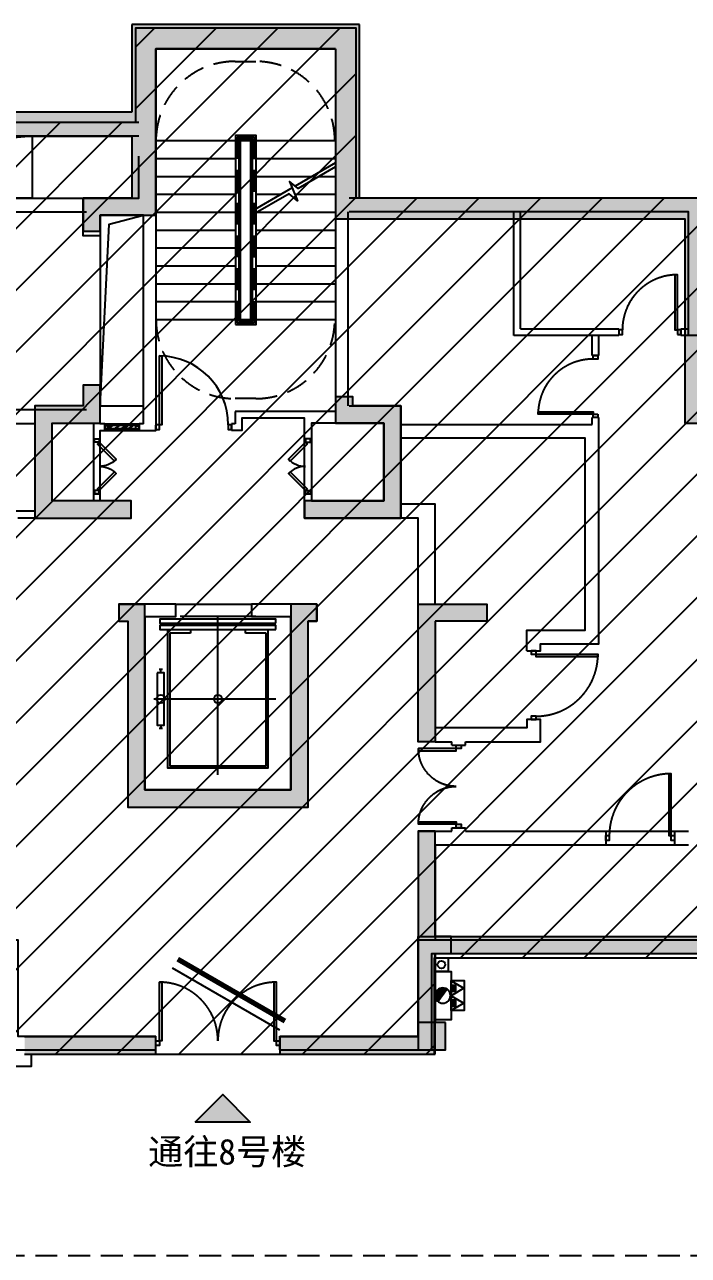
# Model space of a CAD drawing. Header units: millimetres. Extents: x 693907 to 1906102, y -24098 to 332602.
# Drawn here: x 823232 to 832882, y 163400 to 181285 of the extents above; entities that cross this region are included whole.
import ezdxf
from ezdxf.enums import TextEntityAlignment as Align
from ezdxf.xclip import XClip

# ---------------------------------------------------------------- set-up
doc = ezdxf.new("R2010")
doc.units = ezdxf.units.MM
doc.header["$LTSCALE"] = 100
doc.header["$XCLIPFRAME"] = 0
doc.linetypes.add('A6-DK-B1F$0$HIDDEN2', pattern=[4.7625, 3.175, -1.5875])
doc.linetypes.add('XG-130-CORE-B1F(6100)$0$XG-14CORE-SF$0$X1-CORE-SF$0$HIDDEN2', pattern=[4.7625, 3.175, -1.5875])
for name, color, linetype in [('-ACO-TTLB', 153, 'Continuous'), ('8#-HW-B1F$0$S-HATCH-X', 251, 'Continuous'), ('8#-W-B1F$0$S-COLUMN-S', 2, 'Continuous'), ('8#-W-B1F$0$S-WALL-S', 4, 'Continuous'), ('A-HATCH', 251, 'Continuous'), ('A-ROOM-IDEN', 31, 'Continuous'), ('A-WIND-IDEN', 244, 'Continuous'), ('A6-DK-B1F$0$A-TRACK', 77, 'A6-DK-B1F$0$HIDDEN2'), ('A6-DK-renfang-B1F$0$PUB_HATCH', 8, 'Continuous'), ('A6-DK-renfang-B1F$0$WALL', 9, 'Continuous'), ('TP-DK-1(xhs)$0$P-J-DIM-L', 70, 'Continuous'), ('TP-DK-1(xhs)$0$P-X-L', 240, 'Continuous'), ('TP-DK-1(xhs)$0$P-X-M', 2, 'Continuous'), ('TP-DK-1(xhs)$0$P-X-X', 1, 'Continuous'), ('X8-B1F$0$xref(dwg引用图层)', 7, 'Continuous'), ('XA6-130-S-B1F$0$A-DOOR', 190, 'Continuous'), ('XA6-130-S-B1F$0$A-HOLE-FLOR', 242, 'Continuous'), ('XA6-130-S-B1F$0$A-STAIR', 142, 'Continuous'), ('XA6-130-S-B1F$0$A-WALL', 2, 'Continuous'), ('XG-130-CORE-B1F(6100)$0$A-DOOR', 190, 'Continuous'), ('XG-130-CORE-B1F(6100)$0$A-EVTR', 193, 'Continuous'), ('XG-130-CORE-B1F(6100)$0$A-HOLE-FLOR', 242, 'Continuous'), ('XG-130-CORE-B1F(6100)$0$A-SILL', 135, 'Continuous'), ('XG-130-CORE-B1F(6100)$0$A-STAIR', 142, 'Continuous'), ('XG-130-CORE-B1F(6100)$0$A-WALL', 2, 'Continuous'), ('XG-130-CORE-B1F(6100)$0$XG-14CORE-SF$0$A-STAIR', 142, 'Continuous'), ('XG-130-CORE-B1F(6100)$0$XG-14CORE-SF$0$X1-CORE-SF$0$A-INDEX', 134, 'Continuous'), ('XG-130-CORE-B1F(6100)$0$XG-14CORE-SF$0$X1-CORE-SF$0$A-RAIL', 55, 'Continuous'), ('XG-130-CORE-B1F(6100)$0$XG-14CORE-SF$0$X1-CORE-SF$0$A-STAIR', 142, 'Continuous'), ('XG-130-CORE-B1F(6100)$0$XU-3A-28F-SF$0$A-WIND', 126, 'Continuous'), ('xref(dwg引用图层)', 7, 'Continuous')]:
    doc.layers.add(name, color=color, linetype=linetype)
doc.layers.add('8#-HW-B1F$0$S-EDIT', color=241, linetype='Continuous', plot=False)
doc.layers.add('XG-130-CORE-B1F(6100)$0$XG-14CORE-SF$0$X1-CORE-SF$0$-ACO-PLTW', color=220, linetype='XG-130-CORE-B1F(6100)$0$XG-14CORE-SF$0$X1-CORE-SF$0$HIDDEN2', plot=False)
doc.styles.add('华文细黑', font='STXIHEI.TTF')

# ---------------------------------------------------------------- blocks, each defined once
blk = doc.blocks.new('*U101')
for points in [[(-85, 835), (-85, 35), (-50, 35), (-50, 835)], [(-900, -35), (-850, -35), (-850, 35), (-900, 35)], [(-50, -35), (0, -35), (0, 35), (-50, 35)]]:
    blk.add_lwpolyline(points, close=True)
blk.add_arc((-50, 35), 800, 90, 180)
blk = doc.blocks.new('*U98')
for points in [[(-815, 835), (-815, 35), (-850, 35), (-850, 835)], [(-850, -35), (-900, -35), (-900, 35), (-850, 35)], [(0, -35), (-50, -35), (-50, 35), (0, 35)]]:
    blk.add_lwpolyline(points, close=True)
blk.add_arc((-850, 35), 800, 0, 90)
blk = doc.blocks.new('*U104')
at = {"linetype": 'ByBlock', "lineweight": -2}
for points in [[(85, 885), (85, 35), (50, 35), (50, 885)], [(1715, 885), (1715, 35), (1750, 35), (1750, 885)], [(0, 35), (50, 35), (50, -35), (0, -35)], [(1750, 35), (1800, 35), (1800, -35), (1750, -35)]]:
    blk.add_lwpolyline(points, close=True, dxfattribs=at)
for centre, start, end in [((50, 35), 0, 90), ((1750, 35), 90, 180)]:
    blk.add_arc(centre, 850, start, end, dxfattribs=at)
blk = doc.blocks.new('*U95')
at = {"linetype": 'ByBlock', "lineweight": -2}
for points in [[(0, -35), (50, -35), (50, 35), (0, 35)], [(1150, -35), (1200, -35), (1200, 35), (1150, 35)], [(85, -585), (85, -35), (50, -35), (50, -585)], [(1115, -585), (1115, -35), (1150, -35), (1150, -585)]]:
    blk.add_lwpolyline(points, close=True, dxfattribs=at)
for centre, start, end in [((50, -35), 270, 0), ((1150, -35), 180, 270)]:
    blk.add_arc(centre, 550, start, end, dxfattribs=at)
blk = doc.blocks.new('*U96')
at = {"color": 0, "linetype": 'ByBlock', "lineweight": -2}
for points in [[(50, -35), (0, -35), (0, 35), (50, 35)], [(1000, -35), (950, -35), (950, 35), (1000, 35)], [(85, -935), (85, -35), (50, -35), (50, -935)]]:
    blk.add_lwpolyline(points, close=True, dxfattribs=at)
blk.add_arc((50, -35), 900, 270, 0, dxfattribs=at)
blk = doc.blocks.new('*U99')
at = {"color": 0, "linetype": 'ByBlock', "lineweight": -2}
for points in [[(85, 935), (85, 35), (50, 35), (50, 935)], [(50, 35), (0, 35), (0, -35), (50, -35)], [(1000, 35), (950, 35), (950, -35), (1000, -35)]]:
    blk.add_lwpolyline(points, close=True, dxfattribs=at)
blk.add_arc((50, 35), 900, 360, 90, dxfattribs=at)
blk = doc.blocks.new('XA6-130-S-B1F')
at = {"layer": 'XA6-130-S-B1F$0$A-HOLE-FLOR'}
blk.add_lwpolyline([(5880, 13190), (7950, 13190), (7950, 12290), (5880, 12290)], close=True, dxfattribs=at)
blk.add_lwpolyline([(7950, 13190), (6095, 13024), (5880, 12290)], dxfattribs=at)
at = {"layer": 'XA6-130-S-B1F$0$A-STAIR'}
for points in [[(16290, 3090), (17290, 3090)], [(16290, 2890), (17290, 2890)]]:
    blk.add_lwpolyline(points, dxfattribs=at)
at = {"layer": 'XA6-130-S-B1F$0$A-WALL'}
for points in [[(9500, 13390), (5680, 13390), (5680, 12290), (3560, 12290), (3560, 10490), (700, 10490)], [(9500, 13190), (5880, 13190), (5880, 12090), (3810, 12090), (3810, 10290), (900, 10290), (900, 7090), (150, 7090), (150, 1510), (7740, 1510), (7740, 110), (9750, 110)], [(5880, 12290), (8740, 12290)], [(30020, 12290), (24840, 12290), (24840, 10490), (21980, 10490), (21980, 7300), (20600, 7300), (20600, 10490), (17740, 10490), (17740, 12290), (12560, 12290)], [(5880, 12090), (8740, 12090)], [(12540, 12090), (12540, 9270)], [(30020, 12090), (25090, 12090), (25090, 10290), (22180, 10290), (22180, 7100), (20400, 7100), (20400, 10290), (17490, 10290), (17490, 12090), (12560, 12090)], [(14950, 10290), (14950, 12090)], [(15050, 10390), (15050, 12090)], [(3560, 10490), (700, 10490), (700, 7290), (-100, 7290), (-100, 1310), (7540, 1310), (7540, -90), (9750, -90)], [(15050, 10390), (16480, 10390)], [(16480, 10390), (16480, 10290)], [(17380, 10390), (17490, 10390)], [(17380, 10390), (17380, 10290)], [(16480, 10290), (14950, 10290)], [(16090, 10000), (16090, 10290)], [(16190, 10000), (16190, 10290)], [(17490, 10290), (17380, 10290)], [(16190, 10000), (16090, 10000)], [(7990, 9210), (5260, 9210), (5260, 9550), (5060, 9550)], [(7990, 9010), (5060, 9010), (5060, 9350), (5060, 9350)], [(8740, 9210), (7990, 9210), (7990, 7740), (5160, 7740)], [(12560, 9270), (13310, 9270)], [(13310, 9000), (13310, 9270)], [(13310, 9000), (16090, 9000)], [(15140, 5710), (15340, 5710), (15340, 5810), (16190, 5810), (16190, 9000)], [(16090, 9000), (16090, 9100)], [(16190, 9100), (16090, 9100)], [(16190, 9000), (16190, 9100)], [(13810, 6390), (13810, 7840), (13310, 7840), (13310, 8800)], [(15140, 5710), (15140, 6010), (15990, 6010), (15990, 8800), (13310, 8800)], [(7990, 7640), (7740, 7640)], [(13560, 6390), (13560, 7640), (13310, 7640)], [(9210, 6390), (9210, 6140)], [(9210, 6390), (9590, 6390)], [(12090, 6390), (11710, 6390)], [(12090, 6390), (12090, 6140)], [(9210, 6140), (9340, 6140)], [(9590, 6210), (9590, 3690), (11710, 3690), (11710, 6210)], [(12090, 6140), (11960, 6140)], [(14250, 4390), (15340, 4390), (15340, 4710), (15140, 4710), (15140, 4590), (13810, 4590)], [(13810, 4390), (14050, 4390)], [(14050, 4340), (14050, 4390)], [(14050, 4340), (14250, 4340)], [(14250, 4340), (14250, 4390)], [(13560, 3090), (14050, 3090)], [(13560, 3090), (13560, 1510)], [(14050, 3140), (14250, 3140)], [(14050, 3090), (14050, 3140)], [(14050, 3140), (14250, 3140)], [(14250, 3090), (14250, 3140)], [(14250, 3090), (16290, 3090)], [(16290, 3090), (16290, 2890)], [(17290, 3090), (17490, 3090)], [(17290, 3090), (17290, 2890)], [(13810, 2890), (16290, 2890)], [(13810, 2890), (13810, 1510)], [(17290, 2890), (17490, 2890)], [(11550, 110), (13560, 110), (13560, 1510), (29020, 1510), (29020, 110), (31030, 110)], [(11550, -90), (13760, -90), (13760, 1310), (28820, 1310), (28820, -90), (31030, -90)], [(9750, -90), (9750, 110)], [(11550, -90), (11550, 110)]]:
    blk.add_lwpolyline(points, dxfattribs=at)
at = {"layer": 'XA6-130-S-B1F$0$A-DOOR'}
for name, p in [('*U101', (17380, 10340)), ('*U104', (9750, 10))]:
    blk.add_blockref(name, p, dxfattribs=at)
for name, p, rotation in [('*U98', (16140, 10000), 90), ('*U99', (15240, 5710), 270), ('*U96', (17290, 2990), 180)]:
    blk.add_blockref(name, p, dxfattribs=dict(at, rotation=rotation))
at = {"layer": 'XA6-130-S-B1F$0$A-DOOR', "xscale": -1, "rotation": 270}
blk.add_blockref('*U95', (14150, 3140), dxfattribs=at)
blk = doc.blocks.new('*U198')
for p, q in [((-25, 0), (-25, 500)), ((25, 0), (25, 500))]:
    blk.add_line(p, q)
for points in [[(25, 500), (-25, 500), (-25, 450), (25, 450)], [(25, 500), (-25, 500), (-25, 450), (25, 450)], [(22, 497), (-22, 497), (-22, 453), (22, 453)], [(22, 497), (-22, 497), (-22, 453), (22, 453)], [(16, 395), (13, 395), (13, 399), (-16, 445), (-16, 450), (-13, 450), (-13, 446), (16, 400), (16, 395)], [(16, 295), (13, 295), (13, 299), (-16, 345), (-16, 350), (-13, 350), (-13, 346), (16, 300), (16, 295)], [(16, 195), (13, 195), (13, 199), (-16, 245), (-16, 250), (-13, 250), (-13, 246), (16, 200), (16, 195)], [(25, 0), (-25, 0), (-25, 50), (25, 50)], [(25, 0), (-25, 0), (-25, 50), (25, 50)], [(22, 3), (-22, 3), (-22, 47), (22, 47)], [(22, 3), (-22, 3), (-22, 47), (22, 47)], [(16, 95), (13, 95), (13, 99), (-16, 145), (-16, 150), (-13, 150), (-13, 146), (16, 100), (16, 95)]]:
    blk.add_lwpolyline(points, close=True)
blk = doc.blocks.new('*U199')
for points in [[(-1100, -35), (-1050, -35), (-1050, 35), (-1100, 35)], [(-50, -35), (0, -35), (0, 35), (-50, 35)], [(-85, -1035), (-85, -35), (-50, -35), (-50, -1035)]]:
    blk.add_lwpolyline(points, close=True)
blk.add_arc((-50, -35), 1000, 180, 270)
blk = doc.blocks.new('XG-130-CORE-B1F(6100)$0$DT-YL')
for p, q in [((13512, 6200), (12412, 6200)), ((12962, 3900), (12962, 6200)), ((12562, 5955), (12262, 5955)), ((12562, 6010), (12562, 5955)), ((13362, 5955), (13362, 6010)), ((13662, 5955), (13362, 5955)), ((12156, 5430), (12106, 5430)), ((12131, 5380), (12131, 5430)), ((13806, 5000), (12031, 5000)), ((12156, 4570), (12106, 4570)), ((12131, 4620), (12131, 4570))]:
    blk.add_line(p, q)
for points in [[(13806, 6100), (13806, 6160), (12118, 6160), (12118, 6100)], [(13806, 6010), (13806, 6070), (12118, 6070), (12118, 6010)], [(12081, 5380), (12081, 4620), (12181, 4620), (12181, 5380)]]:
    blk.add_lwpolyline(points, close=True)
for points in [[(12231, 6010), (12231, 4000), (13693, 4000), (13693, 6010)], [(12262, 5955), (12262, 4030), (13662, 4030), (13662, 5955)]]:
    blk.add_lwpolyline(points)
blk.add_circle((12131, 5000), 60)
at = {"extrusion": (0, 0, -1)}
blk.add_ellipse((12962, 5000), major_axis=(60.1, 0), ratio=0.918919, start_param=4.712389, end_param=10.995574, dxfattribs=at)
blk = doc.blocks.new('*U200')
at = {"linetype": 'ByBlock', "lineweight": -2}
for points in [[(322, 258), (75, 10), (50, 35), (297, 282)], [(478, 258), (725, 10), (750, 35), (503, 282)], [(0, 35), (50, 35), (50, -35), (0, -35)], [(800, 35), (750, 35), (750, -35), (800, -35)]]:
    blk.add_lwpolyline(points, close=True, dxfattribs=at)
for centre, start, end in [((50, 35), 0, 45), ((750, 35), 135, 180)]:
    blk.add_arc(centre, 350, start, end, dxfattribs=at)
blk = doc.blocks.new('XG-130-CORE-B1F(6100)')
at = {"layer": 'XG-130-CORE-B1F(6100)$0$A-HOLE-FLOR'}
blk.add_lwpolyline([(8940, 9270), (9570, 9270), (9570, 12040), (8940, 12040)], close=True, dxfattribs=at)
blk.add_lwpolyline([(8940, 9270), (9069, 11912), (9570, 12040)], dxfattribs=at)
at = {"layer": 'XG-130-CORE-B1F(6100)$0$A-SILL'}
for points in [[(9005, 9010), (9505, 9010)], [(9005, 8910), (9505, 8910)]]:
    blk.add_lwpolyline(points, dxfattribs=at)
at = {"layer": 'XG-130-CORE-B1F(6100)$0$A-STAIR'}
blk.add_lwpolyline([(10040, 6390), (11140, 6390)], dxfattribs=at)
at = {"layer": 'XG-130-CORE-B1F(6100)$0$A-WALL'}
for p, q in [((12360, 14460), (12360, 9190)), ((10900, 9190), (10900, 9010)), ((10850, 9010), (10850, 8910))]:
    blk.add_line(p, q, dxfattribs=at)
for points in [[(12360, 14460), (9750, 14460), (9750, 8990)], [(9570, 9010), (9570, 12040), (8940, 12040), (8940, 11740), (8690, 11740), (8690, 12290), (9500, 12290), (9500, 12900)], [(9005, 8910), (9005, 9010), (8940, 9010), (8940, 9570), (8690, 9570), (8690, 9270), (7990, 9270), (7990, 7640), (9390, 7640), (9390, 7890), (8940, 7890), (8940, 7990), (8840, 7990), (8840, 7890), (8240, 7890), (8240, 9020), (8840, 9020), (8840, 8790)], [(12610, 9270), (13310, 9270), (13310, 7640), (11910, 7640), (11910, 7990), (12010, 7990), (12010, 7890), (13060, 7890), (13060, 9020), (12010, 9020), (12010, 8790), (11910, 8790), (11910, 9090), (11000, 9090), (11000, 8910), (10850, 8910)], [(12360, 9190), (10900, 9190)], [(9570, 9010), (9505, 9010)], [(9505, 9010), (9505, 8910), (9750, 8910), (9750, 8990), (9750, 8990)], [(10900, 9010), (10850, 9010)], [(8840, 8790), (8940, 8790), (8940, 8910), (9005, 8910)], [(11710, 6390), (11140, 6390), (11140, 6210), (11710, 6210), (11710, 3690), (9590, 3690), (9590, 6210), (10040, 6210), (10040, 6390), (9590, 6390)]]:
    blk.add_lwpolyline(points, dxfattribs=at)
at = {"layer": 'XG-130-CORE-B1F(6100)$0$XG-14CORE-SF$0$A-STAIR'}
for p, q in [((8840, 8790), (8840, 7990)), ((8940, 7990), (8940, 8790)), ((11910, 7990), (11910, 8910)), ((12010, 8910), (12010, 7990))]:
    blk.add_line(p, q, dxfattribs=at)
at = {"layer": 'XG-130-CORE-B1F(6100)$0$XG-14CORE-SF$0$X1-CORE-SF$0$-ACO-PLTW'}
blk.add_line((11180, 13175), (10930, 13175), dxfattribs=at)
blk.add_lwpolyline([(10930, 13175), (10930, 10475), (11180, 10475), (11180, 13175)], dxfattribs=at)
at = {"layer": 'XG-130-CORE-B1F(6100)$0$XG-14CORE-SF$0$X1-CORE-SF$0$A-INDEX'}
for points in [[(12360, 12742), (11815, 12428), (11692, 12530), (11808, 12250), (11685, 12352), (11130, 12032)], [(12360, 12800), (11774, 12462)], [(11731, 12437), (11130, 12090)]]:
    blk.add_lwpolyline(points, dxfattribs=at)
at = {"layer": 'XG-130-CORE-B1F(6100)$0$XG-14CORE-SF$0$X1-CORE-SF$0$A-RAIL'}
for points in [[(10905, 10450), (11205, 10450), (11205, 13200), (10905, 13200)], [(10955, 10500), (11155, 10500), (11155, 13150), (10955, 13150)]]:
    blk.add_lwpolyline(points, close=True, dxfattribs=at)
at = {"layer": 'XG-130-CORE-B1F(6100)$0$XG-14CORE-SF$0$X1-CORE-SF$0$A-STAIR'}
for p, q in [((9750, 13125), (10905, 13125)), ((10955, 13125), (11155, 13125)), ((10980, 10525), (10980, 13125)), ((11130, 10525), (11130, 13125)), ((11205, 13125), (12360, 13125)), ((9750, 12865), (10905, 12865)), ((10955, 12865), (10980, 12865)), ((11205, 12865), (12360, 12865)), ((9750, 12605), (10905, 12605)), ((10955, 12605), (10980, 12605)), ((11130, 12605), (11155, 12605)), ((11205, 12605), (12022, 12605)), ((12122, 12605), (12360, 12605)), ((9750, 12345), (10905, 12345)), ((10955, 12345), (10980, 12345)), ((11130, 12345), (11155, 12345)), ((11205, 12345), (11572, 12345)), ((11205, 12345), (11572, 12345)), ((11672, 12345), (11694, 12345)), ((11769, 12345), (12360, 12345)), ((9750, 12085), (10905, 12085)), ((10955, 12085), (10980, 12085)), ((11222, 12085), (12360, 12085)), ((9750, 11825), (10905, 11825)), ((10955, 11825), (10980, 11825)), ((11130, 11825), (11155, 11825)), ((11205, 11825), (12360, 11825)), ((9750, 11565), (10905, 11565)), ((10955, 11565), (10980, 11565)), ((11130, 11565), (11155, 11565)), ((11205, 11565), (12360, 11565)), ((9750, 11305), (10905, 11305)), ((10955, 11305), (10980, 11305)), ((11130, 11305), (11155, 11305)), ((11205, 11305), (12360, 11305)), ((9750, 11045), (10905, 11045)), ((10955, 11045), (10980, 11045)), ((11130, 11045), (11155, 11045)), ((11205, 11045), (12360, 11045)), ((9750, 10785), (10905, 10785)), ((10955, 10785), (10980, 10785)), ((11130, 10785), (11155, 10785)), ((11205, 10785), (12360, 10785)), ((9750, 10525), (10905, 10525)), ((10955, 10525), (11155, 10525)), ((11205, 10525), (12360, 10525))]:
    blk.add_line(p, q, dxfattribs=at)
at = {"layer": 'XG-130-CORE-B1F(6100)$0$XG-14CORE-SF$0$X1-CORE-SF$0$A-STAIR', "linetype": 'XG-130-CORE-B1F(6100)$0$XG-14CORE-SF$0$X1-CORE-SF$0$HIDDEN2'}
for points in [[(10900, 14275), (11200, 14275)], [(11200, 9375), (10900, 9375)]]:
    blk.add_lwpolyline(points, dxfattribs=at)
for centre, start, end in [((10900, 13125), 90, 180), ((11200, 13125), 0, 90), ((10900, 10525), 180, 270), ((11200, 10525), 270, 0)]:
    blk.add_arc(centre, 1150, start, end, dxfattribs=at)
at = {"layer": 'XG-130-CORE-B1F(6100)$0$A-DOOR'}
for name, p, rotation in [('*U199', (9750, 8960), 180), ('*U200', (11960, 7990), 90)]:
    blk.add_blockref(name, p, dxfattribs=dict(at, rotation=rotation))
at = {"layer": 'XG-130-CORE-B1F(6100)$0$A-DOOR', "xscale": -1, "rotation": 270}
blk.add_blockref('*U200', (8890, 7990), dxfattribs=at)
at = {"layer": 'XG-130-CORE-B1F(6100)$0$A-EVTR'}
blk.add_blockref('XG-130-CORE-B1F(6100)$0$DT-YL', (-2312, 10), dxfattribs=at)
at = {"layer": 'XG-130-CORE-B1F(6100)$0$XU-3A-28F-SF$0$A-WIND', "rotation": 90}
blk.add_blockref('*U198', (9505, 8960), dxfattribs=at)
blk = doc.blocks.new('X8-B1F')
ref = blk.add_blockref('XA6-130-S-B1F', (0, 0))
XClip(ref).set_block_clipping_path([(34550.0000091304, 9090), (34550.0000083008, 11952.666195809), (32929.9999999999, 12040.0000000001), (32929.9999999999, 12417.2815828601), (32929.9999999999, 15267.9111320523), (-1000.0000000001, 15267.9111320523), (-1000.0000000001, -409.0549071344), (3759.9999999999, -409.0548231135), (3759.9999999999, 4082.3958232776), (6722.8048819885, 4082.3958232776), (6722.8048819885, -409.0547888035), (21290, -409.0545120234), (21289.9999999999, 1250.4231334837), (24929.9999999999, 1250.4231334837), (24929.9999999999, -409.0543945005), (34550.0000083008, -409.0542769775)])
at = {"layer": 'X8-B1F$0$xref(dwg引用图层)'}
blk.add_blockref('XG-130-CORE-B1F(6100)', (0, 0), dxfattribs=at)
blk = doc.blocks.new('8#-HW-B1F')
at = {"layer": '8#-HW-B1F$0$S-HATCH-X'}
for points in [[(41630, 8840), (41630, 9020), (41330, 9020), (41330, 9270), (41630, 9270), (41630, 14160), (33180, 14160), (33180, 12290), (33890, 12290), (33890, 11810), (33640, 11810), (33640, 12040), (32830, 12040), (32830, 14460), (30220, 14460), (30220, 11990), (25140, 11990), (25140, 9020), (24840, 9020), (24840, 10190), (22280, 10190), (22280, 9270), (22580, 9270), (22580, 9020), (22280, 9020), (22280, 7000), (20300, 7000), (20300, 9020), (20000, 9020), (20000, 9270), (20300, 9270), (20300, 10190), (17740, 10190), (17740, 9020), (17440, 9020), (17440, 11990), (12360, 11990), (12360, 14460), (9750, 14460), (9750, 12040), (8940, 12040), (8940, 11810), (8690, 11810), (8690, 12290), (9400, 12290), (9400, 13190), (5880, 13190), (5880, 11990), (3860, 11990), (3860, 9020), (3560, 9020), (3560, 10200), (950, 10200), (950, 9270), (1300, 9270), (1300, 9020), (950, 9020), (950, 8840), (700, 8840), (700, 10200), (-100, 10200), (-100, 10500), (3560, 10500), (3560, 12290), (5530, 12290), (5530, 13540), (9400, 13540), (9400, 14810), (12710, 14810), (12710, 12290), (17740, 12290), (17740, 10490), (20600, 10490), (20600, 7300), (21980, 7300), (21980, 10490), (24840, 10490), (24840, 12290), (29870, 12290), (29870, 14810), (33180, 14810), (33180, 14460), (42930, 14460), (42930, 10500), (43580, 10500), (43580, 10200), (42580, 10200), (42580, 14110), (41880, 14110), (41880, 8840)], [(9390, 7890), (8240, 7890), (8240, 9020), (8940, 9020), (8940, 9570), (8690, 9570), (8690, 9270), (7990, 9270), (7990, 7640), (9390, 7640), (9390, 7710)], [(13310, 9270), (12610, 9270), (12610, 9400), (12360, 9400), (12360, 9020), (13060, 9020), (13060, 7890), (11910, 7890), (11910, 7710), (11910, 7640), (13310, 7640)], [(11960, 6140), (12090, 6140), (12090, 6390), (11710, 6390), (11710, 3690), (9590, 3690), (9590, 6390), (9210, 6390), (9210, 6140), (9340, 6140), (9340, 3440), (11960, 3440)], [(13810, 6140), (14560, 6140), (14560, 6390), (13560, 6390), (13560, 4390), (13810, 4390)], [(13810, 1310), (14040, 1310), (14040, 1560), (13810, 1560), (13810, 3090), (13560, 3090), (13560, 310), (13810, 310)], [(13960, 310), (13560, 310), (13560, -90), (13960, -90)]]:
    blk.add_hatch(color=256, dxfattribs=at).paths.add_polyline_path(points)
at = {"layer": '8#-HW-B1F$0$S-EDIT'}
for p, q in [((12710, 14810), (9400, 14810)), ((9400, 14810), (9400, 13540)), ((12710, 12290), (12710, 14810)), ((9750, 13190), (9750, 14460)), ((9750, 14460), (12360, 14460)), ((12360, 14460), (12360, 11990)), ((9400, 13540), (5530, 13540)), ((17740, 12290), (12710, 12290)), ((12360, 11990), (17440, 11990)), ((17440, 11990), (17440, 10190)), ((14560, 6140), (13810, 6140)), ((13810, 1310), (13810, 310))]:
    blk.add_line(p, q, dxfattribs=at)
for points in [[(5880, 13190), (9400, 13190), (9400, 12290), (8690, 12290), (8690, 11810), (8940, 11810), (8940, 12040), (9750, 12040), (9750, 13990)], [(17740, 10490), (17740, 12290), (16890, 12290)], [(16890, 11990), (16890, 11990), (17440, 11990), (17440, 9020), (17740, 9020), (17740, 10190)], [(13810, 6140), (13810, 4390), (13560, 4390), (13560, 6390), (14560, 6390), (14560, 6140)], [(13810, 1310), (14040, 1310), (14040, 1560), (13810, 1560), (13810, 3090), (13560, 3090), (13560, 310)]]:
    blk.add_lwpolyline(points, dxfattribs=at)
for points in [[(7990, 9270), (7990, 7640), (9390, 7640), (9390, 7710), (9390, 7710), (9390, 7890), (8240, 7890), (8240, 9020), (8940, 9020), (8940, 9570), (8690, 9570), (8690, 9270)], [(13060, 7890), (11910, 7890), (11910, 7710), (11910, 7710), (11910, 7640), (13310, 7640), (13310, 9270), (12610, 9270), (12610, 9400), (12360, 9400), (12360, 9020), (13060, 9020)], [(9590, 6390), (9210, 6390), (9210, 6140), (9340, 6140), (9340, 3440), (11960, 3440), (11960, 6140), (12090, 6140), (12090, 6390), (11710, 6390), (11710, 3690), (9590, 3690)], [(13960, 310), (13560, 310), (13560, -90), (13960, -90)]]:
    blk.add_lwpolyline(points, close=True, dxfattribs=at)
blk = doc.blocks.new('8#-W-B1F')
at = {"layer": '8#-W-B1F$0$S-COLUMN-S'}
blk.add_lwpolyline([(13960, 310), (13560, 310), (13560, -90), (13960, -90)], close=True, dxfattribs=at)
at = {"layer": '8#-W-B1F$0$S-WALL-S', "color": 0, "linetype": 'ByBlock', "lineweight": -2}
for p, q in [((12710, 14810), (9400, 14810)), ((9400, 14810), (9400, 13540)), ((12710, 12290), (12710, 14810)), ((9750, 13190), (9750, 14460)), ((9750, 14460), (12360, 14460)), ((12360, 14460), (12360, 11990)), ((9400, 13540), (5530, 13540)), ((17740, 12290), (12710, 12290)), ((12360, 11990), (17440, 11990)), ((17440, 11990), (17440, 10190)), ((14560, 6140), (13810, 6140)), ((13810, 1310), (13810, 310))]:
    blk.add_line(p, q, dxfattribs=at)
for points in [[(5880, 13190), (9400, 13190), (9400, 12290), (8690, 12290), (8690, 11810), (8940, 11810), (8940, 12040), (9750, 12040), (9750, 13990)], [(17740, 10490), (17740, 12290), (16890, 12290)], [(16890, 11990), (16890, 11990), (17440, 11990), (17440, 9020), (17740, 9020), (17740, 10190)], [(13810, 6140), (13810, 4390), (13560, 4390), (13560, 6390), (14560, 6390), (14560, 6140)], [(13810, 1310), (14040, 1310), (14040, 1560), (13810, 1560), (13810, 3090), (13560, 3090), (13560, 310)]]:
    blk.add_lwpolyline(points, dxfattribs=at)
for points in [[(7990, 9270), (7990, 7640), (9390, 7640), (9390, 7710), (9390, 7710), (9390, 7890), (8240, 7890), (8240, 9020), (8940, 9020), (8940, 9570), (8690, 9570), (8690, 9270)], [(13060, 7890), (11910, 7890), (11910, 7710), (11910, 7710), (11910, 7640), (13310, 7640), (13310, 9270), (12610, 9270), (12610, 9400), (12360, 9400), (12360, 9020), (13060, 9020)], [(9590, 6390), (9210, 6390), (9210, 6140), (9340, 6140), (9340, 3440), (11960, 3440), (11960, 6140), (12090, 6140), (12090, 6390), (11710, 6390), (11710, 3690), (9590, 3690)]]:
    blk.add_lwpolyline(points, close=True, dxfattribs=at)
blk = doc.blocks.new('BF1')
at = {"layer": 'xref(dwg引用图层)'}
for name in ['8#-HW-B1F', '8#-W-B1F']:
    blk.add_blockref(name, (73175, 166475), dxfattribs=at)
blk = doc.blocks.new('TP-DK-1(xhs)$0$PG01.1')
at = {"color": 1}
for p, q in [((108, 187), (0, 0)), ((216, 0), (108, 187)), ((324, 187), (216, 0)), ((432, 0), (324, 187)), ((80, 72), (66, 58)), ((89, 72), (66, 48)), ((99, 72), (66, 39)), ((109, 72), (66, 29)), ((118, 72), (66, 20)), ((128, 72), (66, 10)), ((138, 72), (66, 0)), ((147, 72), (76, 0)), ((150, 65), (85, 0)), ((150, 56), (94, 0)), ((150, 46), (104, 0)), ((150, 36), (114, 0)), ((150, 27), (123, 0)), ((150, 17), (133, 0)), ((150, 8), (142, 0)), ((296, 72), (282, 58)), ((305, 72), (282, 48)), ((315, 72), (282, 39)), ((325, 72), (282, 29)), ((334, 72), (282, 20)), ((344, 72), (282, 10)), ((354, 72), (282, 0)), ((363, 72), (292, 0)), ((366, 65), (301, 0)), ((366, 56), (310, 0)), ((366, 46), (320, 0)), ((366, 36), (330, 0)), ((366, 27), (339, 0)), ((366, 17), (349, 0)), ((366, 8), (358, 0))]:
    blk.add_line(p, q, dxfattribs=at)
at = {"color": 2}
for p, q in [((0, 0), (216, 0)), ((216, 0), (432, 0))]:
    blk.add_line(p, q, dxfattribs=at)
at = {"color": 1}
for points in [[(0, 0), (436, 0), (436, 190), (0, 190)], [(66, 72), (150, 72), (150, 0), (66, 0)], [(282, 72), (366, 72), (366, 0), (282, 0)]]:
    blk.add_lwpolyline(points, close=True, dxfattribs=at)
blk = doc.blocks.new('TP-DK-1(xhs)$0$PG02.4')
blk.add_hatch(color=1).paths.add_polyline_path([(265, 48, 0.699012), (461, 120, 0.141488), (444, 179)])
at = {"color": 1}
blk.add_line((265, 48), (444, 179), dxfattribs=at)
blk.add_lwpolyline([(0, 0), (700, 0), (700, 240), (0, 240)], close=True, dxfattribs=at)
blk.add_circle((350, 120), 111, dxfattribs=at)
blk = doc.blocks.new('TP-DK-1(xhs)')
at = {"layer": 'TP-DK-1(xhs)$0$P-J-DIM-L', "color": 8, "true_color": 0x808080}
blk.add_lwpolyline([(87174, 167725), (87174, 167525), (86974, 167525), (86974, 167725)], close=True, dxfattribs=at)
at = {"layer": 'TP-DK-1(xhs)$0$P-X-L'}
blk.add_circle((87074, 167625), 55, dxfattribs=at)
at = {"layer": 'TP-DK-1(xhs)$0$P-X-M', "extrusion": (0, 0, -1), "zscale": -1, "rotation": 90}
blk.add_blockref('TP-DK-1(xhs)$0$PG01.1', (-87214, 166957), dxfattribs=at)
at = {"layer": 'TP-DK-1(xhs)$0$P-X-X', "xscale": -1, "rotation": 270}
blk.add_blockref('TP-DK-1(xhs)$0$PG02.4', (86974, 166825), dxfattribs=at)
blk = doc.blocks.new('A6-DK-renfang-B1F')
at = {"layer": 'A6-DK-renfang-B1F$0$PUB_HATCH', "linetype": 'ByBlock'}
for points in [[(86735, 166575), (86985, 166325), (86985, 167785), (86735, 168035)], [(81015, 166575), (81015, 166325), (82925, 166325), (82925, 166575)], [(86735, 166575), (84725, 166575), (84725, 166325), (86985, 166325)]]:
    blk.add_hatch(color=256, dxfattribs=at).paths.add_polyline_path(points)
at = {"layer": 'A6-DK-renfang-B1F$0$PUB_HATCH'}
blk.add_hatch(color=256, dxfattribs=at).paths.add_polyline_path([(86735, 168035), (86985, 167785), (101945, 167785), (102195, 168035)])
at = {"color": 0, "extrusion": (0, 0, -1)}
blk.add_line((84725, 166675), (83166, 167575), dxfattribs=at)
at = {"color": 0, "extrusion": (0, 0, -1), "const_width": 75}
blk.add_lwpolyline([(-84800, 166805), (-83241, 167705)], dxfattribs=at)
at = {"layer": 'A6-DK-renfang-B1F$0$WALL', "color": 3, "linetype": 'ByBlock'}
for p, q in [((86735, 166575), (86735, 168035)), ((86985, 166325), (86985, 167785)), ((82925, 166575), (81015, 166575)), ((82925, 166325), (82925, 166575)), ((86735, 166575), (84725, 166575)), ((84725, 166575), (84725, 166325)), ((81015, 166325), (82925, 166325)), ((84725, 166325), (86985, 166325))]:
    blk.add_line(p, q, dxfattribs=at)
at = {"layer": 'A6-DK-renfang-B1F$0$WALL', "color": 3}
for p, q in [((86735, 168035), (102195, 168035)), ((86985, 167785), (101945, 167785))]:
    blk.add_line(p, q, dxfattribs=at)
blk = doc.blocks.new('A6-DK-B1F$0$gsethsergtyf')
at = {"layer": 'A6-DK-B1F$0$A-TRACK'}
blk.add_line((53550, 163400, 0), (125050, 163400, 0), dxfattribs=at)
blk = doc.blocks.new('dttc')
at = {"layer": 'A-HATCH'}
h = blk.add_hatch(dxfattribs=at)
h.set_pattern_fill('ANSI31', color=256, scale=200)
h.paths.add_polyline_path([(115055, 176975), (115055, 180935), (106305, 180935), (106305, 181235), (103095, 181235), (103095, 178765), (98015, 178765), (98015, 176965), (95155, 176965), (95155, 173775), (93775, 173775), (93775, 176965), (90915, 176965), (90915, 178765), (85835, 178765), (85835, 181235), (82625, 181235), (82625, 179865), (78855, 179865), (78855, 178765), (76735, 178765), (76735, 176975), (73075, 176975), (73075, 167785), (80715, 167785), (80715, 166150), (81115, 166150), (81115, 166325), (86974, 166325), (86974, 167725), (101974, 167725), (101974, 166385), (108265, 166385), (108265, 169415), (110495, 169415), (110495, 175265), (115055, 175265)])
for points in [[(106305, 181235), (103095, 181235), (103095, 178765), (98015, 178765), (98015, 176965), (95155, 176965), (95155, 173775), (93775, 173775), (93775, 176965), (90915, 176965), (90915, 178765), (85835, 178765), (85835, 181235), (82625, 181235), (82625, 179865), (78855, 179865)], [(80715, 166150), (81115, 166150), (81115, 166325), (86974, 166325), (86974, 167725), (101974, 167725), (101974, 166385), (108265, 166385)]]:
    blk.add_lwpolyline(points, dxfattribs=at)

msp = doc.modelspace()

# ---------------------------------------------------------------- hatches: boundary and pattern name
at = {"layer": 'A-HATCH'}
h = msp.add_hatch(color=256, dxfattribs=at)
h.dxf.hatch_style = 1
h.paths.add_polyline_path([(825712, 165336), (826112, 165736), (826512, 165336)])

# ---------------------------------------------------------------- linework, layer by layer
at = {"layer": 'A-WIND-IDEN'}
msp.add_lwpolyline([(825712, 165336), (826112, 165736), (826512, 165336)], close=True, dxfattribs=at)

# ---------------------------------------------------------------- block references
at = {"layer": '-ACO-TTLB'}
for name in ['BF1', 'dttc']:
    msp.add_blockref(name, (742216.9, 0), dxfattribs=at)
msp.add_blockref('A6-DK-B1F$0$gsethsergtyf', (742216.9, 0))
at = {"layer": 'xref(dwg引用图层)'}
for name, p in [('TP-DK-1(xhs)', (742216.9, 0)), ('A6-DK-renfang-B1F', (742216.9, 0)), ('X8-B1F', (815391.9, 166475))]:
    msp.add_blockref(name, p, dxfattribs=at)

# ---------------------------------------------------------------- texts
at = {"layer": 'A-ROOM-IDEN', "style": '华文细黑'}
msp.add_text('通往8号楼', height=375, dxfattribs=at).set_placement((826177.2, 164719.3), align=Align.CENTER)

doc.saveas('drawing.dxf')
